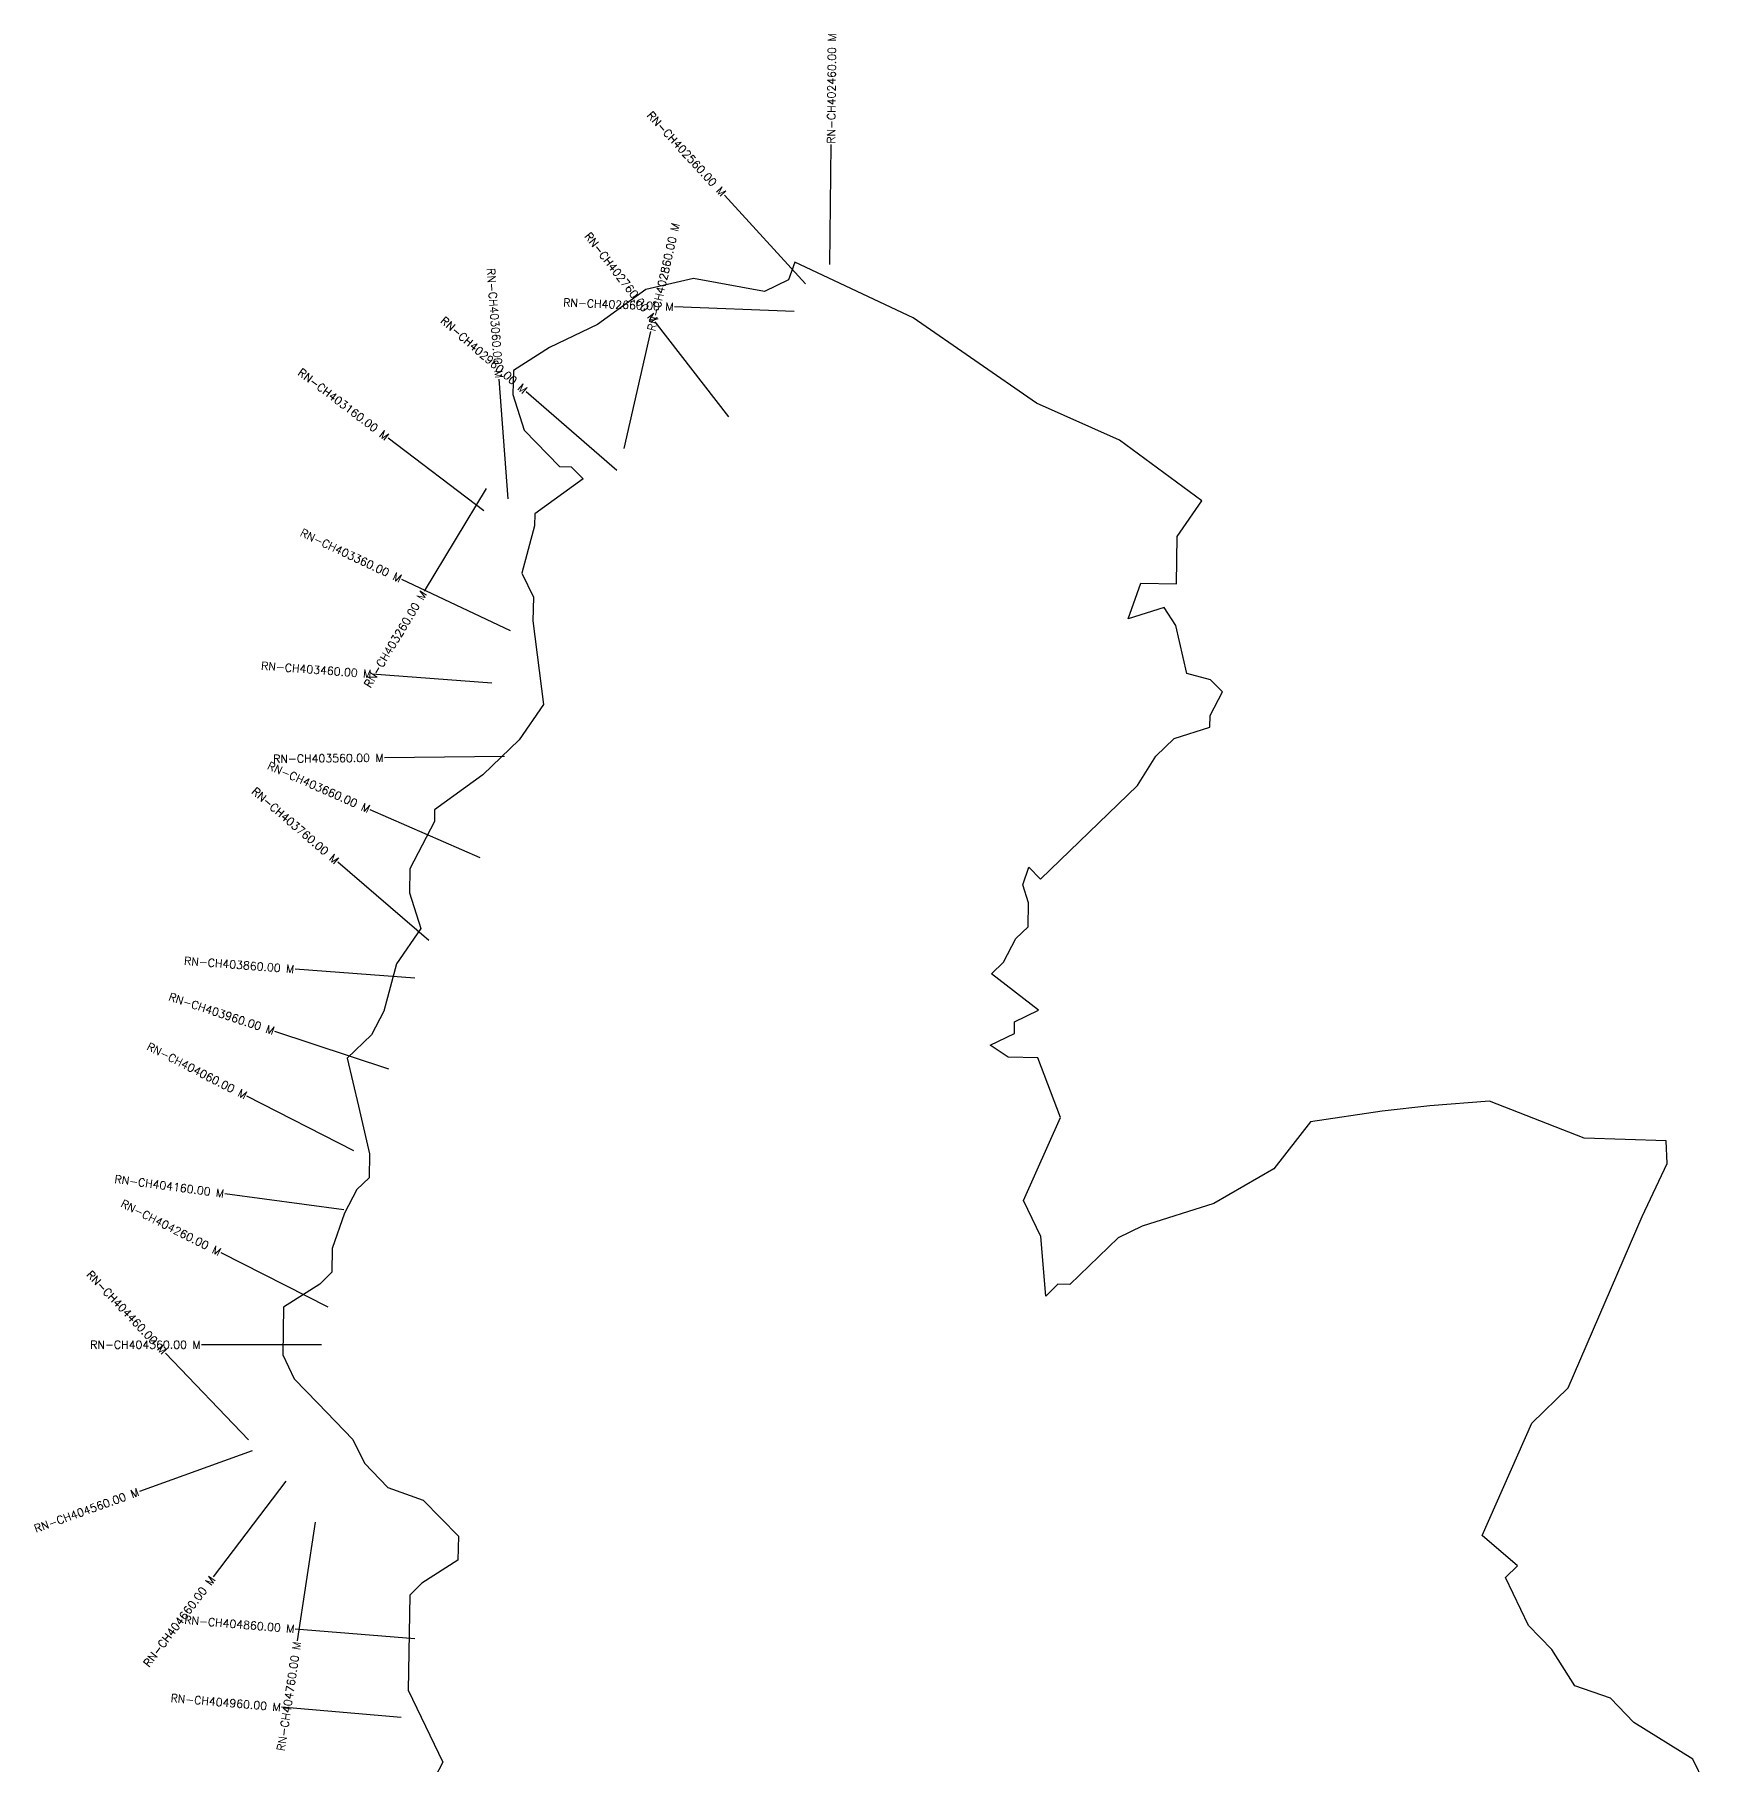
# Model space of a CAD drawing. Header units: metres. Extents: x 302122 to 305682, y 1939765 to 1943854.
# Drawn here: x 302122 to 304208, y 1941691 to 1943854 of the extents above; entities that cross this region are included whole.
import ezdxf
from ezdxf.enums import TextEntityAlignment as Align

# ---------------------------------------------------------------- set-up
doc = ezdxf.new("R2010")
doc.units = ezdxf.units.M
for name, color, linetype in [('CS', 134, 'Continuous'), ('CSMark', 6, 'Continuous'), ('VILLAGE BOUNDRY', 10, 'Continuous')]:
    doc.layers.add(name, color=color, linetype=linetype)
doc.styles.get("Standard").update_dxf_attribs({"font": 'simplex.shx'})

msp = doc.modelspace()

# ---------------------------------------------------------------- linework, layer by layer
at = {"layer": 'CS'}
for p, q in [((303115.8, 1943566.6), (303117.2, 1943716.6)), ((303085.4, 1943542.7), (302984.1, 1943653.3)), ((302989.5, 1943376.5), (302897.6, 1943495.1)), ((303071.3, 1943507.8), (302921.5, 1943513.7)), ((302858.9, 1943336.6), (302892.2, 1943482.8)), ((302713.8, 1943274), (302702.6, 1943423.5)), ((302849.6, 1943309.1), (302736.4, 1943407.6)), ((302683.4, 1943259), (302563.8, 1943349.6)), ((302686.4, 1943286.9), (302609, 1943158.4)), ((302716.5, 1943109), (302580.8, 1943173.1)), ((302693.4, 1943043.6), (302543.9, 1943054.9)), ((302709.2, 1942951.9), (302559.2, 1942950.4)), ((302678.7, 1942825.1), (302541.3, 1942885.3)), ((302614.6, 1942721.9), (302501, 1942819.8)), ((302597.2, 1942674.7), (302447.6, 1942686.1)), ((302564.6, 1942561.2), (302422.3, 1942608.4)), ((302520.8, 1942459.1), (302387.3, 1942527.4)), ((302508.5, 1942385.5), (302359.9, 1942405.5)), ((302488.9, 1942263.8), (302355, 1942331.5)), ((302389.3, 1942097.9), (302285.7, 1942206.4)), ((302480.6, 1942216.9), (302330.6, 1942216.9)), ((302394.1, 1942084.4), (302253, 1942033.6)), ((302435.9, 1942046.3), (302345.2, 1941926.9)), ((302472.5, 1941995.1), (302450.3, 1941846.8)), ((302597.3, 1941849.2), (302447.8, 1941861.6)), ((302580.1, 1941751), (302430.6, 1941763.8))]:
    msp.add_line(p, q, dxfattribs=at)
at = {"layer": 'VILLAGE BOUNDRY'}
msp.add_lwpolyline([(304208.4, 1941669.1), (304194, 1941699.1), (304120.4, 1941744.9), (304091.1, 1941775.2), (304046.7, 1941790.8), (304017.7, 1941835.9), (303988.5, 1941866.1), (303959.7, 1941926.1), (303974.8, 1941940.7), (303930.8, 1941978.6), (303992.7, 1942119), (304038, 1942162.8), (304130.8, 1942377), (304161.7, 1942443.4), (304160.7, 1942471.6), (304058, 1942474.9), (303939.8, 1942521.4), (303865.3, 1942515.2), (303805.7, 1942508.8), (303716.3, 1942495.4), (303670.6, 1942436.6), (303595.6, 1942393.3), (303505.8, 1942365), (303475.9, 1942350.6), (303415.4, 1942292.1), (303400.5, 1942292.4), (303385.4, 1942277.7), (303379.2, 1942352.2), (303357.6, 1942397.2), (303404, 1942500.6), (303375.4, 1942575.4), (303338.3, 1942576), (303316.2, 1942591.3), (303346.2, 1942605.6), (303346.4, 1942620.5), (303376.4, 1942634.9), (303317.7, 1942680.5), (303332.8, 1942695.1), (303348.1, 1942724.6), (303363.3, 1942739.2), (303363.8, 1942769), (303356.7, 1942791.4), (303364.5, 1942813.6), (303379.1, 1942798.5), (303500.1, 1942915.5), (303523, 1942952.3), (303545.7, 1942974.2), (303590.5, 1942988.4), (303590.8, 1943003.2), (303606.1, 1943032.7), (303591.5, 1943047.8), (303561.9, 1943055.8), (303548, 1943115.5), (303533.5, 1943138.1), (303488.6, 1943123.9), (303504.2, 1943168.3), (303548.8, 1943167.5), (303549.8, 1943227), (303580.3, 1943271.2), (303477.4, 1943347.2), (303374.1, 1943393.6), (303219.7, 1943500.2), (303072, 1943569.6), (303064.2, 1943547.4), (303034.2, 1943533), (302945.3, 1943549.4), (302885.6, 1943535.5), (302825.3, 1943491.9), (302765.4, 1943463.1), (302720.3, 1943434.1), (302719.8, 1943404.4), (302733.9, 1943359.5), (302777.8, 1943314.2), (302792.7, 1943313.9), (302807.3, 1943298.8), (302747, 1943255.2), (302746.8, 1943240.3), (302730.9, 1943181), (302745.3, 1943151.1), (302744.8, 1943121.3), (302758, 1943017), (302727.5, 1942972.9), (302682.2, 1942929), (302621.9, 1942885.4), (302621.7, 1942870.5), (302591, 1942811.5), (302590.5, 1942781.7), (302604.6, 1942736.9), (302574.1, 1942692.8), (302558.3, 1942633.5), (302542.9, 1942604), (302512.7, 1942574.8), (302526.6, 1942515.1), (302540.5, 1942455.3), (302540, 1942425.6), (302524.8, 1942410.9), (302509.5, 1942381.4), (302493.9, 1942337.1), (302493.4, 1942307.4), (302478.3, 1942292.7), (302433.2, 1942263.7), (302432.2, 1942204.2), (302446.5, 1942174.2), (302475.8, 1942144), (302519.7, 1942098.6), (302534.1, 1942068.7), (302563.3, 1942038.4), (302607.7, 1942022.8), (302651.6, 1941977.5), (302651.1, 1941947.7), (302605.9, 1941918.7), (302590.8, 1941904.1), (302588.9, 1941785.1), (302632, 1941695.1), (302616.7, 1941665.7)], dxfattribs=at)

# ---------------------------------------------------------------- texts
at = {"layer": 'CSMark'}
for s, rotation, p in [('RN-CH402460.00 M', 89.4752, (303117.2, 1943717.6)), ('RN-CH402860.00 M', 77.1452, (302892.5, 1943483.8))]:
    msp.add_text(s, height=10, rotation=rotation, dxfattribs=at).set_placement(p, align=Align.MIDDLE_LEFT)
for s, rotation, p in [('RN-CH402560.00 M', 312.4991, (302983.4, 1943654)), ('RN-CH402760.00 M', 307.7693, (302897, 1943495.9)), ('RN-CH403060.00 M', 274.282, (302702.5, 1943424.5)), ('RN-CH402660.00 M', 357.7271, (302920.5, 1943513.8)), ('RN-CH402960.00 M', 318.9866, (302735.6, 1943408.2)), ('RN-CH403160.00 M', 322.8233, (302563, 1943350.2)), ('RN-CH403360.00 M', 334.7234, (302579.9, 1943173.5)), ('RN-CH403260.00 M', 58.9317, (302608.5, 1943157.6)), ('RN-CH403460.00 M', 355.6778, (302542.9, 1943055)), ('RN-CH403560.00 M', 0.5787, (302558.2, 1942950.4)), ('RN-CH403660.00 M', 336.3148, (302540.4, 1942885.7)), ('RN-CH403760.00 M', 319.2738, (302500.2, 1942820.4)), ('RN-CH403860.00 M', 355.636, (302446.6, 1942686.2)), ('RN-CH403960.00 M', 341.6523, (302421.3, 1942608.7)), ('RN-CH404060.00 M', 332.9225, (302386.4, 1942527.8)), ('RN-CH404160.00 M', 352.3279, (302358.9, 1942405.7)), ('RN-CH404260.00 M', 333.1502, (302354.1, 1942332)), ('RN-CH404460.00 M', 313.6577, (302285, 1942207.2)), ('RN-CH404560.00 M', 19.8032, (302252, 1942033.3)), ('RN-CH404660.00 M', 52.7995, (302344.6, 1941926.1)), ('RN-CH404860.00 M', 355.2634, (302446.8, 1941861.7)), ('RN-CH404760.00 M', 81.4735, (302450.1, 1941845.8)), ('RN-CH404960.00 M', 355.1276, (302429.6, 1941763.8))]:
    msp.add_text(s, height=10, rotation=rotation, dxfattribs=at).set_placement(p, align=Align.MIDDLE_RIGHT)
msp.add_text('RN-CH404360.00 M', height=10, dxfattribs=at).set_placement((302329.6, 1942216.9), align=Align.MIDDLE_RIGHT)

doc.saveas('drawing.dxf')
